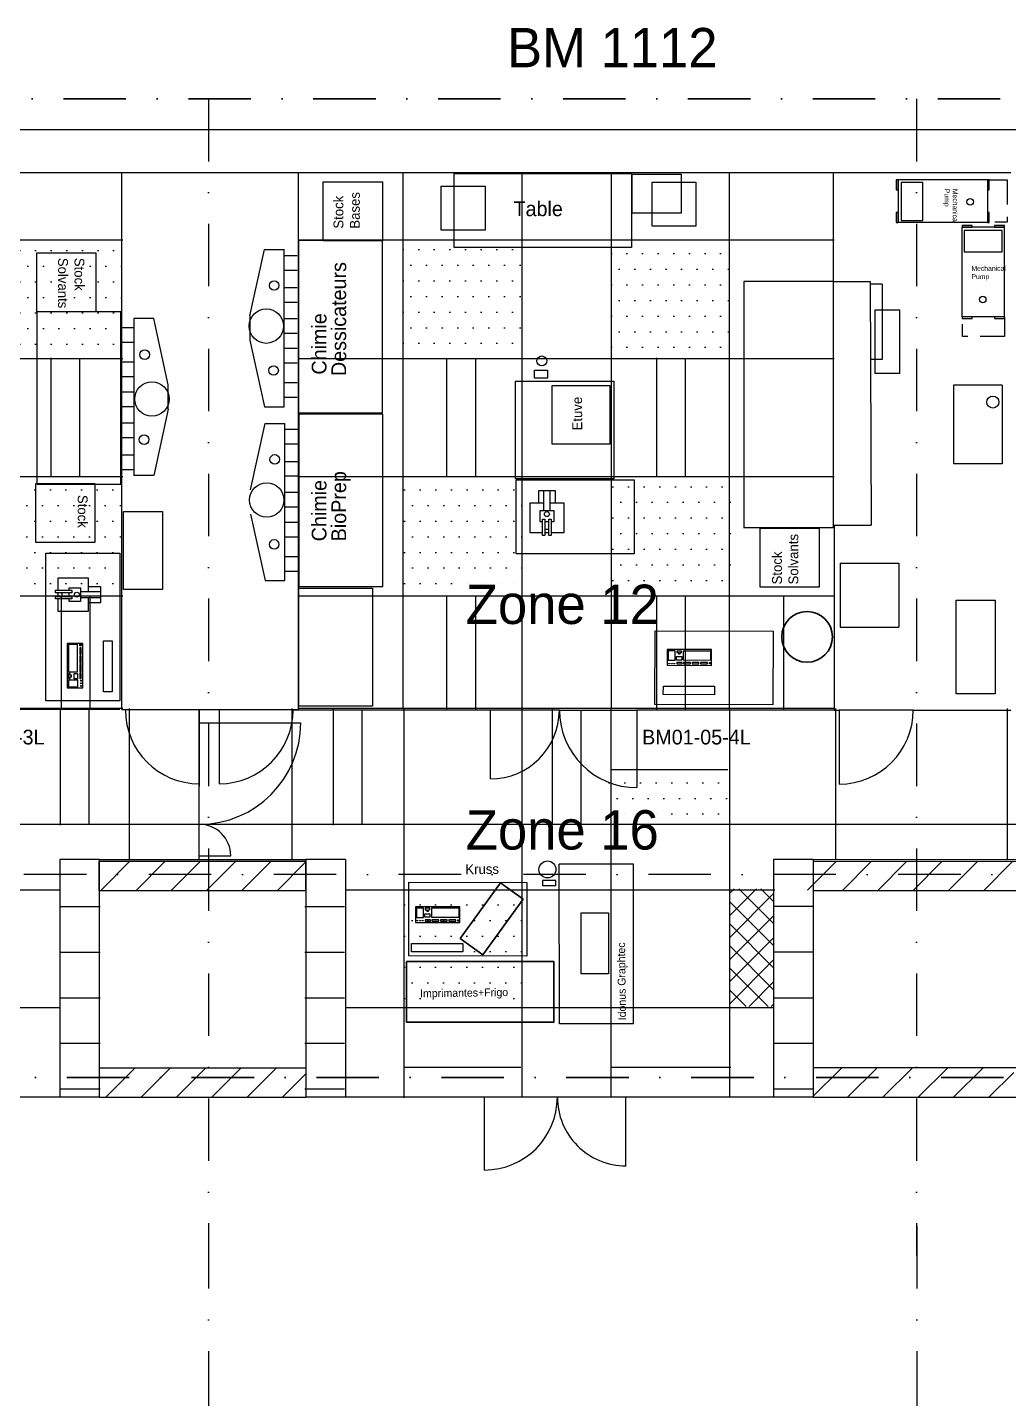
# Model space of a CAD drawing. Header units: millimetres. Extents: x -15291 to 293567, y -98510 to 49398.
# Drawn here: x 30872 to 40849, y 35458 to 49398 of the extents above; entities that cross this region are included whole.
import ezdxf

# ---------------------------------------------------------------- set-up
doc = ezdxf.new("R2010")
doc.units = ezdxf.units.MM
doc.header["$LTSCALE"] = 50
doc.header["$MEASUREMENT"] = 0
for name, pattern in [('AUSGEZOGEN', [0]), ('HIDDEN', [0.375, 0.25, -0.125]), ('STRICHPUNKT', [25.4, 12.7, -6.35, 0, -6.35])]:
    doc.linetypes.add(name, pattern=pattern)
doc.layers.get('0').update_dxf_attribs({"linetype": 'AUSGEZOGEN'})
doc.layers.add('AM_8', color=1, linetype='CONTINUOUS', lineweight=15)
for name, color, linetype in [('AXEN', 3, 'STRICHPUNKT'), ('BA01', 7, 'AUSGEZOGEN'), ('EL01', 7, 'AUSGEZOGEN'), ('EQUIP1', 7, 'AUSGEZOGEN')]:
    doc.layers.add(name, color=color, linetype=linetype)

# ---------------------------------------------------------------- blocks, each defined once
blk = doc.blocks.new('*X38')
at = {"color": 0}
for p, q in [((-51439, -7975), (-51139, -7675)), ((-51080, -7975), (-50780, -7675)), ((-50721, -7975), (-50421, -7675)), ((-50362, -7975), (-50062, -7675)), ((-50003, -7975), (-49703, -7675)), ((-49643, -7975), (-49350, -7682)), ((-44250, -7970), (-43955, -7675)), ((-43896, -7975), (-43596, -7675)), ((-43537, -7975), (-43237, -7675)), ((-43178, -7975), (-42878, -7675)), ((-42818, -7975), (-42518, -7675)), ((-42459, -7975), (-42159, -7675)), ((-51450, -9782), (-51443, -9775)), ((-51384, -10075), (-51084, -9775)), ((-51025, -10075), (-50725, -9775)), ((-50666, -10075), (-50366, -9775)), ((-50307, -10075), (-50007, -9775)), ((-49947, -10075), (-49647, -9775)), ((-49588, -10075), (-49350, -9837)), ((-44200, -10075), (-43900, -9775)), ((-43841, -10075), (-43541, -9775)), ((-43482, -10075), (-43182, -9775)), ((-43122, -10075), (-42822, -9775)), ((-42763, -10075), (-42463, -9775)), ((-42404, -10075), (-42150, -9821))]:
    blk.add_line(p, q, dxfattribs=at)

msp = doc.modelspace()

# ---------------------------------------------------------------- hatches: boundary and pattern name
at = {"layer": 'AM_8'}
h = msp.add_hatch(dxfattribs=at)
h.set_pattern_fill('DOTS', color=4, scale=100, style=0)
h.set_pattern_definition([(0, (39685.84, 53479.65), (79.375, 158.75), [0, -158.75])])
h.paths.add_polyline_path([(30782, 47282), (30782, 46087), (31819, 46087), (31843, 47282)])
h = msp.add_hatch(dxfattribs=at)
h.set_pattern_fill('DOTS', color=4, scale=100, style=0)
h.set_pattern_definition([(0, (43581.76, 53488.65), (79.375, 158.75), [0, -158.75])])
h.paths.add_polyline_path([(34678, 47291), (34678, 46096), (35911, 46096), (35911, 47291)])
h = msp.add_hatch(dxfattribs=at)
h.set_pattern_fill('DOTS', color=4, scale=100, style=0)
h.set_pattern_definition([(0, (45700.17, 53448.09), (79.375, 158.75), [0, -158.75])])
h.paths.add_polyline_path([(36796, 47251), (36796, 46055), (38029, 46055), (38029, 47251)])
h = msp.add_hatch(dxfattribs=at)
h.set_pattern_fill('DOTS', color=4, scale=100, style=0)
h.set_pattern_definition([(0, (39677.73, 51046.13), (79.375, 158.75), [0, -158.75])])
h.paths.add_polyline_path([(30774, 44849), (30774, 43653), (31811, 43653), (31835, 44849)])
h = msp.add_hatch(dxfattribs=at)
h.set_pattern_fill('DOTS', color=4, scale=100, style=0)
h.set_pattern_definition([(0, (43598, 51046.13), (79.375, 158.75), [0, -158.75])])
h.paths.add_polyline_path([(34694, 44849), (34694, 43653), (35927, 43653), (35927, 44849)])
h = msp.add_hatch(dxfattribs=at)
h.set_pattern_fill('DOTS', color=4, scale=100, style=0)
h.set_pattern_definition([(0, (45716.4, 51078.57), (79.375, 158.75), [0, -158.75])])
h.paths.add_polyline_path([(36812, 44881), (36812, 43686), (38045, 43686), (38045, 44881)])
h = msp.add_hatch(dxfattribs=at)
h.set_pattern_fill('DOTS', color=4, scale=100, style=0)
h.set_pattern_definition([(0, (45678.51, 48703.82), (79.375, 158.75), [0, -158.75])])
h.paths.add_polyline_path([(36765, 41841), (36774, 41311), (38007, 41311), (37991, 41833)])
h = msp.add_hatch(dxfattribs=at)
h.set_pattern_fill('DOTS', color=4, scale=100, style=0)
h.set_pattern_definition([(0, (43595.47, 46828.03), (79.375, 158.75), [0, -158.75])])
h.paths.add_polyline_path([(34691, 40631), (34691, 39435), (35924, 39435), (35924, 40631)])
h = msp.add_hatch(dxfattribs=at)
h.set_pattern_fill('ANSI37', color=253, scale=50, style=0)
h.set_pattern_definition([(45, (44481.68, 46838.13), (-112.2532, 112.2532), []), (135, (44481.68, 46838.13), (-112.2532, -112.2532), [])])
h.paths.add_polyline_path([(38014, 40641), (38014, 39445), (38463, 39445), (38463, 40641)])

# ---------------------------------------------------------------- linework, layer by layer
for p, q in [((46629, 48358), (11199, 48358)), ((53860, 48358), (13755, 48358)), ((39068, 47919), (11838, 47919)), ((31831, 42465), (31831, 47922)), ((33624, 47922), (33624, 42457)), ((39066, 47913), (39066, 46813)), ((40871, 47919), (39068, 47919)), ((39725, 47847), (39725, 47414)), ((40634, 47847), (39725, 47847)), ((40634, 47847), (40634, 47414)), ((40634, 47414), (39725, 47414)), ((40809, 47366), (40376, 47366)), ((40376, 46457), (40376, 47366)), ((40809, 46457), (40809, 47366)), ((33134, 46464), (33283, 47140)), ((33283, 47140), (33484, 47140)), ((33484, 45542), (33484, 47140)), ((33616, 47077), (33484, 47077)), ((33616, 46928), (33484, 46928)), ((33616, 46750), (33484, 46750)), ((39066, 46813), (38156, 46813)), ((38156, 46813), (38156, 44307)), ((39066, 46813), (39442, 46813)), ((39442, 46813), (39452, 44336)), ((39563, 46788), (39450, 46788)), ((39563, 46788), (39563, 46022)), ((33616, 46602), (33484, 46602)), ((32156, 46438), (31955, 46438)), ((31955, 46438), (31955, 44841)), ((32304, 45763), (32156, 46438)), ((33134, 46464), (33134, 46341)), ((33616, 46436), (33484, 46436)), ((40809, 46457), (40376, 46457)), ((31823, 46347), (31955, 46347)), ((33134, 46341), (33134, 46218)), ((33616, 46287), (33484, 46287)), ((31823, 46198), (31955, 46198)), ((33134, 46218), (33283, 45542)), ((33616, 46132), (33484, 46132)), ((39563, 46022), (39450, 46022)), ((31823, 45997), (31955, 45997)), ((33616, 45983), (33484, 45983)), ((31823, 45849), (31955, 45849)), ((32304, 45640), (32304, 45763)), ((33616, 45783), (33484, 45783)), ((40783, 45761), (40289, 45761)), ((40289, 45761), (40289, 44961)), ((40783, 45761), (40783, 44961)), ((31823, 45694), (31955, 45694)), ((32304, 45517), (32304, 45640)), ((33616, 45634), (33484, 45634)), ((31823, 45545), (31955, 45545)), ((32304, 45517), (32156, 44841)), ((33283, 45542), (33484, 45542)), ((31823, 45379), (31955, 45379)), ((33140, 44696), (33289, 45372)), ((33289, 45372), (33490, 45372)), ((33490, 43775), (33490, 45372)), ((33621, 45309), (33490, 45309)), ((31823, 45230), (31955, 45230)), ((31823, 45053), (31955, 45053)), ((33621, 45160), (33490, 45160)), ((31823, 44904), (31955, 44904)), ((33621, 44983), (33490, 44983)), ((40783, 44961), (40289, 44961)), ((32156, 44841), (31955, 44841)), ((33621, 44834), (33490, 44834)), ((33621, 44668), (33490, 44668)), ((33621, 44519), (33490, 44519)), ((33140, 44450), (33289, 43775)), ((33621, 44364), (33490, 44364)), ((39075, 44336), (39452, 44336)), ((39075, 44336), (39075, 42457)), ((33621, 44215), (33490, 44215)), ((39066, 44311), (38156, 44311)), ((33621, 44015), (33490, 44015)), ((39137, 43952), (39734, 43952)), ((39137, 43952), (39137, 43301)), ((39734, 43952), (39734, 43301)), ((33289, 43775), (33490, 43775)), ((33621, 43866), (33490, 43866)), ((39137, 43301), (39734, 43301)), ((31812, 42465), (29806, 42465)), ((31831, 42465), (33626, 42465)), ((32620, 42460), (31869, 42460)), ((32618, 42460), (32620, 41683)), ((32822, 42460), (32618, 42460)), ((32620, 40931), (32620, 42460)), ((32822, 42460), (32822, 41708)), ((33574, 42460), (32822, 42460)), ((35582, 42457), (33581, 42457)), ((36281, 42457), (35582, 42457)), ((35582, 42457), (35582, 42457)), ((35582, 41758), (35582, 42457)), ((36281, 42457), (37070, 42457)), ((39075, 42457), (37070, 42457)), ((37070, 42457), (37070, 41669)), ((39075, 42457), (39075, 42457)), ((39075, 42457), (39128, 42457)), ((39128, 42457), (39128, 41705)), ((39880, 42457), (39128, 42457)), ((39880, 42457), (40871, 42457)), ((32616, 42329), (33653, 42329)), ((31202, 40938), (31202, 38521)), ((31603, 40938), (31202, 40938)), ((31603, 40938), (31603, 38521)), ((31603, 40938), (33699, 40938)), ((32620, 40977), (32940, 40977)), ((34105, 40938), (33703, 40938)), ((33703, 40938), (33703, 38521)), ((34105, 40938), (34105, 38521)), ((37034, 40892), (36280, 40891)), ((36282, 39267), (36280, 40891)), ((37036, 39268), (37034, 40892)), ((38460, 40939), (38460, 38523)), ((38862, 40939), (38460, 40939)), ((38862, 40939), (40962, 40942)), ((38862, 40939), (38862, 38523)), ((31611, 40458), (31210, 40458)), ((34095, 40458), (33693, 40458)), ((38870, 40460), (38468, 40460)), ((31611, 39993), (31210, 39993)), ((34095, 39993), (33693, 39993)), ((38870, 39995), (38468, 39995)), ((31611, 39528), (31210, 39528)), ((34095, 39528), (33693, 39528)), ((38870, 39530), (38468, 39530)), ((37036, 39268), (36282, 39267)), ((31611, 39068), (31210, 39068)), ((34095, 39068), (33693, 39068)), ((38870, 39069), (38468, 39069)), ((31603, 38521), (29802, 38521)), ((31603, 38521), (31202, 38521)), ((31611, 38603), (31210, 38603)), ((34095, 38603), (33693, 38603)), ((34105, 38521), (33703, 38521)), ((35520, 38523), (33718, 38523)), ((36261, 38523), (35520, 38523)), ((35520, 37781), (35520, 38523)), ((36958, 38521), (36255, 38521)), ((38759, 38521), (36958, 38521)), ((36958, 37819), (36958, 38521)), ((38862, 38523), (38460, 38523)), ((38870, 38604), (38468, 38604))]:
    msp.add_line(p, q)
at = {"color": 30}
for p, q in [((34689, 47911), (34689, 42473)), ((35898, 47911), (35898, 42473)), ((36807, 47911), (36807, 42473)), ((38008, 47911), (38008, 42473)), ((26392, 47238), (31843, 47238)), ((33626, 47238), (39077, 47238)), ((39066, 46813), (39066, 44311)), ((26392, 46033), (31843, 46033)), ((31109, 46039), (31109, 44833)), ((31402, 46031), (31402, 44833)), ((33626, 46033), (39077, 46033)), ((35135, 46031), (35135, 44833)), ((35427, 46031), (35427, 44833)), ((37270, 46039), (37270, 44833)), ((37562, 46031), (37562, 44833)), ((26392, 44833), (31843, 44833)), ((33626, 44833), (39077, 44833)), ((26392, 43618), (31843, 43618)), ((31215, 43620), (31215, 42464)), ((31507, 43620), (31507, 42464)), ((33626, 43618), (39077, 43618)), ((35135, 43620), (35135, 42464)), ((35427, 43620), (35427, 42464)), ((37270, 43620), (37270, 42464)), ((37562, 43620), (37562, 42464)), ((38560, 43620), (38560, 42464)), ((26392, 42477), (31843, 42477)), ((31205, 42476), (31205, 41288)), ((31497, 42461), (31497, 41299)), ((31906, 42474), (31906, 40939)), ((33562, 42474), (33562, 40939)), ((33626, 42477), (39077, 42477)), ((33981, 42476), (33981, 41288)), ((34273, 42461), (34273, 41299)), ((34700, 42474), (34700, 38515)), ((35898, 42474), (35898, 38523)), ((36209, 42476), (36209, 41288)), ((36501, 42461), (36501, 41299)), ((36806, 42474), (36806, 38523)), ((38010, 42474), (38010, 38523)), ((39091, 42474), (39091, 40939)), ((40835, 42474), (40835, 40939)), ((36805, 41853), (37994, 41853)), ((11837, 41298), (32616, 41298)), ((32617, 41298), (53843, 41298)), ((26964, 40631), (31197, 40631)), ((34104, 40631), (38471, 40631)), ((26964, 39435), (31197, 39435)), ((34111, 39435), (38463, 39435)), ((34696, 38826), (35891, 38826)), ((36801, 38826), (38025, 38826))]:
    msp.add_line(p, q, dxfattribs=at)
at = {"linetype": 'HIDDEN', "ltscale": 20}
for p, q in [((40634, 47847), (40834, 47847)), ((40834, 47847), (40834, 47418)), ((40809, 46457), (40809, 46257)), ((40809, 46257), (40380, 46257))]:
    msp.add_line(p, q, dxfattribs=at)
at = {"linetype": 'HIDDEN', "ltscale": 10}
for p, q in [((40834, 47418), (40634, 47418)), ((40380, 46257), (40380, 46457))]:
    msp.add_line(p, q, dxfattribs=at)
for points in [[(34482, 47228), (33881, 47228), (33881, 47827), (34482, 47827)], [(35212, 47911), (37016, 47911), (37016, 47160), (35212, 47160)], [(37021, 47906), (37520, 47906), (37520, 47508), (37021, 47508)], [(39707, 47847), (39707, 47745), (39725, 47745), (39725, 47847)], [(39758, 47822), (39758, 47436), (39976, 47436), (39976, 47822)], [(40634, 47847), (40634, 47745), (40652, 47745), (40652, 47847)], [(39707, 47516), (39707, 47414), (39725, 47414), (39725, 47516)], [(40634, 47516), (40634, 47414), (40652, 47414), (40652, 47516)], [(40478, 47385), (40376, 47385), (40376, 47366), (40478, 47366)], [(40784, 47334), (40398, 47334), (40398, 47115), (40784, 47115)], [(40809, 47385), (40707, 47385), (40707, 47366), (40809, 47366)], [(33628, 45479), (34482, 45479), (34482, 47231), (33628, 47231)], [(31568, 46506), (30967, 46506), (30967, 47105), (31568, 47105)], [(30968, 44755), (31822, 44755), (31822, 46507), (30968, 46507)], [(39493, 46526), (39741, 46526), (39741, 45878), (39493, 45878)], [(40478, 46457), (40376, 46457), (40376, 46439), (40478, 46439)], [(40809, 46457), (40707, 46457), (40707, 46439), (40809, 46439)], [(36028, 45912), (36161, 45912), (36161, 45833), (36028, 45833)], [(35834, 45803), (36836, 45803), (36836, 44810), (35834, 44810)], [(36208, 45759), (36795, 45759), (36795, 45160), (36208, 45160)], [(33633, 43713), (34487, 43713), (34487, 45465), (33633, 45465)], [(31559, 44161), (30959, 44161), (30959, 44761), (31559, 44761)], [(37043, 44797), (37043, 44047), (35843, 44047), (35843, 44797)], [(31850, 44477), (32246, 44477), (32246, 43684), (31850, 43684)], [(38923, 43708), (38323, 43708), (38323, 44307), (38923, 44307)], [(31058, 44052), (31813, 44052), (31813, 42551), (31058, 42551)], [(33633, 43698), (34382, 43698), (34382, 42497), (33633, 42497)], [(40316, 43575), (40714, 43575), (40714, 42622), (40316, 42622)], [(38455, 43259), (38453, 42510), (37252, 42513), (37254, 43262)], [(31733, 43163), (31733, 42644), (31647, 42644), (31647, 43163)], [(37858, 42613), (37338, 42615), (37339, 42701), (37858, 42700)], [(35951, 40706), (35950, 39957), (34749, 39958), (34750, 40708)], [(36110, 40673), (36245, 40673), (36245, 40725), (36110, 40725)], [(36504, 39777), (36503, 40398), (36780, 40398), (36781, 39777)], [(35298, 40000), (34779, 40000), (34779, 40086), (35298, 40086)]]:
    msp.add_lwpolyline(points, close=True)
at = {"color": 30}
for points in [[(37224, 47824), (37670, 47824), (37670, 47378), (37224, 47378)], [(35081, 47783), (35527, 47783), (35527, 47337), (35081, 47337)]]:
    msp.add_lwpolyline(points, close=True, dxfattribs=at)
for centre, radius in [((40459, 47625), 32.7), ((33381, 46774), 48.7), ((40587, 46632), 32.7), ((33301, 46361), 175), ((32064, 46071), 48.7), ((36103, 46007), 50.3), ((33375, 45910), 48.7), ((32138, 45620), 175), ((40689, 45589), 61.2), ((32058, 45207), 48.7), ((33387, 45006), 48.7), ((33306, 44593), 175), ((33381, 44142), 48.7), ((36160, 40838), 86.1)]:
    msp.add_circle(centre, radius)
for centre, radius, start, end in [((32620, 42460), 752, 180, 270), ((32822, 42460), 752, 270, 0), ((35582, 42457), 699, 270, 0), ((37070, 42457), 788, 180, 270), ((39128, 42457), 752, 270, 0), ((32620, 42329), 1032, 270, 0), ((32620, 40977), 320, 0, 90), ((35520, 38523), 741, 270, 0), ((36958, 38521), 697, 179.8694, 270)]:
    msp.add_arc(centre, radius, start, end)
at = {"layer": 'AXEN', "linetype": 'STRICHPUNKT', "lineweight": 30}
for p, q in [((9647, 48672), (63210, 48672)), ((9680, 38721), (63233, 38721))]:
    msp.add_line(p, q, dxfattribs=at)
at = {"layer": 'AXEN', "linetype": 'STRICHPUNKT'}
for p, q in [((32713, 48671), (32713, 36980)), ((39913, 48671), (39913, 36914)), ((63224, 40785), (9745, 40785)), ((32715, 37212), (32715, 14382)), ((39915, 37212), (39915, 14382))]:
    msp.add_line(p, q, dxfattribs=at)
at = {"layer": 'BA01', "color": 7}
for p, q in [((31599, 40923), (33699, 40923)), ((31599, 40923), (31599, 40623)), ((33699, 40923), (33699, 40623)), ((38862, 40923), (40962, 40923)), ((31599, 40623), (33699, 40623)), ((38862, 40623), (40962, 40623)), ((31603, 38821), (33703, 38821)), ((31603, 38821), (31603, 38521)), ((33703, 38821), (33703, 38521)), ((38862, 38823), (40962, 38823)), ((31603, 38521), (33703, 38521)), ((38862, 38523), (40962, 38523))]:
    msp.add_line(p, q, dxfattribs=at)
at = {"layer": 'EL01', "color": 0, "linetype": 'Continuous', "lineweight": 30}
for p, q in [((35274, 40134), (35683, 40700)), ((35683, 40700), (35912, 40535)), ((35503, 39969), (35912, 40535)), ((35274, 40134), (35503, 39969))]:
    msp.add_line(p, q, dxfattribs=at)
msp.add_lwpolyline([(34728, 39902), (36225, 39902), (36225, 39284), (34728, 39284)], close=True, dxfattribs=at)
msp.add_circle((38800, 43202), 258, dxfattribs=at)
at = {"layer": 'EQUIP1'}
for p, q in [((31406, 43128), (31420, 43128)), ((31406, 43112), (31406, 43128)), ((31420, 43112), (31406, 43112)), ((31420, 43128), (31420, 43112)), ((37524, 43057), (37475, 43057)), ((37475, 43057), (37475, 43043)), ((37475, 43043), (37493, 43042)), ((37493, 43042), (37493, 43028)), ((37493, 43028), (37510, 43028)), ((37508, 43042), (37523, 43042)), ((37510, 43028), (37510, 43042)), ((37524, 43042), (37524, 43057)), ((37808, 42927), (37808, 42941)), ((37808, 42941), (37823, 42941)), ((37823, 42941), (37823, 42927)), ((31290, 42828), (31290, 42780)), ((31305, 42828), (31290, 42828)), ((31305, 42813), (31305, 42827)), ((31320, 42814), (31305, 42814)), ((31305, 42797), (31320, 42797)), ((31305, 42780), (31305, 42797)), ((31320, 42797), (31320, 42814)), ((37823, 42927), (37808, 42927)), ((31290, 42780), (31305, 42780)), ((34963, 40443), (34915, 40443)), ((34915, 40443), (34915, 40428)), ((34915, 40428), (34932, 40428)), ((34932, 40428), (34932, 40413)), ((34948, 40428), (34962, 40428)), ((34949, 40413), (34949, 40428)), ((34963, 40428), (34963, 40443)), ((34932, 40413), (34949, 40413)), ((35248, 40313), (35248, 40327)), ((35248, 40327), (35263, 40327)), ((35263, 40313), (35248, 40313)), ((35263, 40327), (35263, 40313))]:
    msp.add_line(p, q, dxfattribs=at)
at = {"layer": 'EQUIP1', "linetype": 'Continuous'}
for points in [[(36072, 44564), (36072, 44691), (36123, 44691)], [(36123, 44488), (36123, 44691), (36186, 44691), (36186, 44488)], [(36186, 44691), (36237, 44691), (36237, 44564)], [(35983, 44259), (35983, 44564), (36123, 44564)], [(36085, 44373), (36085, 44488), (36224, 44488), (36224, 44373), (36199, 44373)], [(36186, 44564), (36326, 44564), (36326, 44259), (36199, 44259)], [(36111, 44373), (36085, 44373)], [(36110, 44234), (36110, 44399), (36135, 44399), (36135, 44234), (36110, 44234)], [(36173, 44373), (36135, 44373)], [(36173, 44234), (36173, 44399), (36199, 44399), (36199, 44234), (36173, 44234)], [(36110, 44259), (35983, 44259)], [(36135, 44297), (36173, 44297)], [(36173, 44259), (36135, 44259)], [(31184, 43803), (31489, 43803), (31489, 43663)], [(31184, 43676), (31184, 43803)], [(31159, 43676), (31324, 43676), (31324, 43650), (31159, 43650), (31159, 43676)], [(31184, 43612), (31184, 43650)], [(31222, 43650), (31222, 43612)], [(31298, 43701), (31413, 43701), (31413, 43561), (31298, 43561), (31298, 43587)], [(31298, 43675), (31298, 43700)], [(31298, 43612), (31298, 43650)], [(31413, 43663), (31616, 43663), (31616, 43599), (31413, 43599)], [(31489, 43714), (31616, 43714), (31616, 43663)], [(31159, 43612), (31324, 43612), (31324, 43587), (31159, 43587), (31159, 43612)], [(31489, 43599), (31489, 43460), (31184, 43460), (31184, 43587)], [(31616, 43599), (31616, 43549), (31489, 43549)]]:
    msp.add_lwpolyline(points, dxfattribs=at)
at = {"layer": 'EQUIP1'}
for points in [[(31435, 43134), (31275, 43134), (31275, 42684), (31435, 42684)], [(31380, 43126), (31290, 43126), (31290, 42846), (31380, 42846)], [(31420, 43092), (31406, 43092), (31406, 43022), (31420, 43022)], [(37829, 42912), (37829, 43072), (37379, 43073), (37379, 42913)], [(31420, 43006), (31406, 43006), (31406, 42936), (31420, 42936)], [(37458, 42965), (37458, 43060), (37388, 43060), (37388, 42965)], [(37473, 42966), (37473, 43001), (37525, 43001), (37525, 42966)], [(37530, 42928), (37530, 42942), (37475, 42942), (37475, 42928)], [(37821, 42966), (37821, 43056), (37541, 43057), (37541, 42967)], [(37615, 42928), (37615, 42942), (37545, 42942), (37545, 42928)], [(37701, 42927), (37701, 42941), (37631, 42941), (37631, 42927)], [(37787, 42927), (37787, 42941), (37717, 42941), (37717, 42927)], [(31381, 42777), (31347, 42777), (31347, 42830), (31381, 42830)], [(31419, 42920), (31406, 42920), (31406, 42850), (31419, 42850)], [(31419, 42835), (31406, 42835), (31406, 42780), (31419, 42780)], [(37393, 42929), (37393, 42932), (37403, 42932), (37403, 42928)], [(37421, 42929), (37421, 42932), (37431, 42932), (37431, 42929)], [(37446, 42929), (37446, 42932), (37457, 42932), (37457, 42929)], [(31383, 42763), (31288, 42763), (31288, 42693), (31383, 42693)], [(31418, 42751), (31415, 42751), (31415, 42762), (31418, 42762)], [(31419, 42726), (31416, 42726), (31416, 42736), (31419, 42736)], [(31419, 42698), (31416, 42698), (31416, 42708), (31419, 42708)], [(35269, 40298), (35269, 40458), (34819, 40458), (34819, 40298)], [(34898, 40350), (34898, 40445), (34828, 40445), (34828, 40350)], [(35261, 40353), (35261, 40443), (34981, 40443), (34981, 40353)], [(34833, 40314), (34833, 40317), (34843, 40317), (34843, 40314)], [(34861, 40314), (34861, 40317), (34871, 40317), (34871, 40314)], [(34886, 40314), (34886, 40318), (34897, 40318), (34897, 40314)], [(34912, 40352), (34912, 40386), (34965, 40386), (34965, 40352)], [(34970, 40313), (34970, 40327), (34915, 40327), (34915, 40313)], [(35055, 40313), (35055, 40327), (34985, 40327), (34985, 40313)], [(35141, 40313), (35141, 40327), (35071, 40327), (35071, 40313)], [(35227, 40313), (35227, 40327), (35157, 40327), (35157, 40313)]]:
    msp.add_lwpolyline(points, close=True, dxfattribs=at)
at = {"layer": 'EQUIP1', "linetype": 'Continuous'}
for centre in [(36154, 44450), (31375, 43631)]:
    msp.add_circle(centre, 25.4, dxfattribs=at)

# ---------------------------------------------------------------- block references
at = {"layer": 'BA01'}
msp.add_blockref('*X38', (83053, 48596), dxfattribs=at)

# ---------------------------------------------------------------- texts
for s, height, p in [('BM 1112', 400, (35749, 48992)), ('Table', 150, (35815, 47479)), ('Zone 12', 400, (35330, 43333)), ('Zone 16', 400, (35330, 41040))]:
    msp.add_text(s, height=height).set_placement(p)
for s, height, rotation, p in [('Dessicateurs', 150, 90, (34113, 45853)), ('Chimie', 150, 90, (33913, 45868)), ('Etuve', 100, 90.3772, (36514, 45301)), ('Chimie', 150, 90, (33913, 44173)), ('BioPrep', 150, 90, (34113, 44173)), ('Kruss', 100, 0.8755, (35326, 40788)), ('Idonus Graphtec', 80, 90.8135, (36960, 39305)), ('Imprimantes+Frigo', 80, 0.8755, (34866, 39537))]:
    msp.add_text(s, height=height, rotation=rotation).set_placement(p)
at = {"color": 6}
for s, p in [('BM01-05-3L', (29942, 42108)), ('BM01-05-4L', (37123, 42108))]:
    msp.add_text(s, height=150, dxfattribs=at).set_placement(p)
at = {"width": 243.75, "attachment_point": 1}
for s, insert, char_height, rotation in [('Stock Bases', (33985, 47352), 100, 90), ('Mechanical Pump', (40332, 47756), 50, 270), ('Stock Solvants', (31451, 47055), 100, 270), ('Stock ', (31484, 44645), 100, 270), ('Stock Solvants', (38444, 43735), 100, 90)]:
    msp.add_mtext(s, dxfattribs=dict(at, insert=insert, char_height=char_height, rotation=rotation))
at = {"insert": (40472, 46973), "char_height": 50, "width": 243.75, "attachment_point": 1}
msp.add_mtext('Mechanical Pump', dxfattribs=at)

doc.saveas('drawing.dxf')
